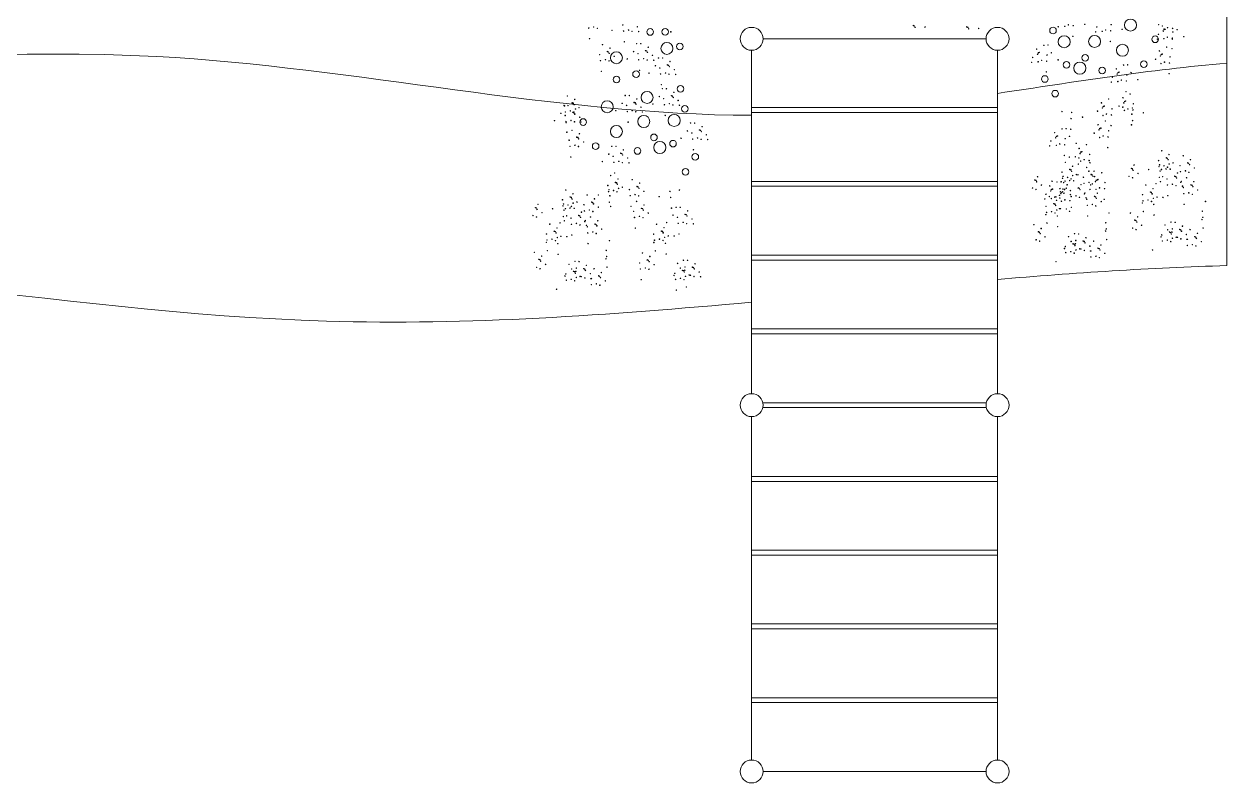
# Model space of a CAD drawing. Header units: millimetres. Extents: x 19901 to 59163, y 13732 to 30178.
# Drawn here: x 42901 to 43635, y 26528 to 26991 of the extents above; entities that cross this region are included whole.
import ezdxf

# ---------------------------------------------------------------- set-up
doc = ezdxf.new("R2010")
doc.units = ezdxf.units.MM
doc.layers.get('0').update_dxf_attribs({"lineweight": 18})
for name, color, linetype, lineweight in [('A-FURN', 8, 'Continuous', 13), ('Curve di livello', 6, 'Continuous', 9), ('Vegetazione', 53, 'Continuous', 9), ('Verde', 86, 'Continuous', 5)]:
    doc.layers.add(name, color=color, linetype=linetype, lineweight=lineweight)

msp = doc.modelspace()

# ---------------------------------------------------------------- linework, layer by layer
msp.add_line((43634.61, 28849.8), (43634.61, 26843.43))
at = {"layer": 'A-FURN'}
for p, q in [((43487.7, 26981.8), (43351.7, 26981.8)), ((43344.7, 26765.3), (43344.7, 26974.8)), ((43494.7, 26765.3), (43494.7, 26974.8)), ((43494.7, 26939.8), (43344.7, 26939.8)), ((43494.7, 26936.8), (43344.7, 26936.8)), ((43494.7, 26894.8), (43344.7, 26894.8)), ((43494.7, 26891.8), (43344.7, 26891.8)), ((43494.7, 26849.8), (43344.7, 26849.8)), ((43494.7, 26846.8), (43344.7, 26846.8)), ((43494.7, 26804.8), (43344.7, 26804.8)), ((43494.7, 26801.8), (43344.7, 26801.8)), ((43487.86, 26759.8), (43351.54, 26759.8)), ((43344.7, 26541.8), (43344.7, 26751.3)), ((43351.54, 26756.8), (43487.86, 26756.8)), ((43494.7, 26541.8), (43494.7, 26751.3)), ((43344.7, 26714.8), (43494.7, 26714.8)), ((43344.7, 26711.8), (43494.7, 26711.8)), ((43344.7, 26669.8), (43494.7, 26669.8)), ((43344.7, 26666.8), (43494.7, 26666.8)), ((43344.7, 26624.8), (43494.7, 26624.8)), ((43344.7, 26621.8), (43494.7, 26621.8)), ((43344.7, 26579.8), (43494.7, 26579.8)), ((43344.7, 26576.8), (43494.7, 26576.8)), ((43351.7, 26534.8), (43487.7, 26534.8))]:
    msp.add_line(p, q, dxfattribs=at)
for centre in [(43344.7, 26981.8), (43494.7, 26981.8), (43344.7, 26758.3), (43494.7, 26758.3), (43344.7, 26534.8), (43494.7, 26534.8)]:
    msp.add_circle(centre, 7, dxfattribs=at)
at = {"layer": 'Curve di livello'}
for points, knots in [([(42474.61, 26940.89), (42643.4, 26945.64), (42934.71, 27004.89), (43224.2, 26935.38), (43344.7, 26935.15)], [851.89565, 851.89565, 851.89565, 851.89565, 1359.236516, 1723.307966, 1723.307966, 1723.307966, 1723.307966]), ([(41634.62, 26849.81), (41804.11, 26822.86), (42121.58, 26772.39), (42604.2, 26886.5), (43005.29, 26794.9), (43258.26, 26813.24), (43344.7, 26821.12)], [0, 0, 0, 0, 510.207258, 955.712193, 1456.747415, 1716.625225, 1716.625225, 1716.625225, 1716.625225])]:
    msp.add_open_spline(points, degree=3, knots=knots, dxfattribs=at)
for points in [[(43494.7, 26948.53), (43541.25, 26955.39), (43587.84, 26963.08), (43634.61, 26966.84)], [(43494.7, 26835), (43541.32, 26838.94), (43587.96, 26842.13), (43634.62, 26843.43)]]:
    msp.add_open_spline(points, degree=3, dxfattribs=at)
at = {"layer": 'Vegetazione'}
for centre, radius in [((43575.8, 26990.2), 3.67), ((43282.83, 26985.98), 2.02), ((43292.03, 26986.04), 2.02), ((43528.53, 26986.84), 2.02), ((43293.04, 26975.95), 3.67), ((43300.85, 26977.11), 2.02), ((43535.35, 26980.03), 3.67), ((43553.93, 26980.21), 3.67), ((43570.89, 26974.82), 3.67), ((43590.81, 26981.5), 2.02), ((43262.21, 26970.25), 3.67), ((43548.13, 26970.24), 2.02), ((43536.7, 26965.91), 2.02), ((43544.87, 26963.89), 3.67), ((43558.5, 26962.4), 2.02), ((43583.92, 26966.39), 2.02), ((43262.32, 26956.93), 2.02), ((43274.21, 26960.26), 2.02), ((43523.49, 26957.28), 2.02), ((43280.92, 26946.03), 3.67), ((43301.33, 26951.23), 2.02), ((43529.85, 26948.34), 2.02), ((43256.63, 26940.38), 3.67), ((43278.92, 26931.37), 3.67), ((43297.48, 26932.01), 3.67), ((43304, 26939.12), 2.02), ((43242.01, 26931.03), 2.02), ((43262.21, 26925.24), 3.67), ((43285.15, 26921.67), 2.02), ((43296.76, 26917.84), 2.02), ((43249.57, 26916.24), 2.02), ((43275.14, 26913.37), 2.02), ((43288.69, 26915.47), 3.67), ((43310.34, 26909.81), 2.02), ((43304.38, 26900.59), 2.02)]:
    msp.add_circle(centre, radius, dxfattribs=at)
at = {"layer": 'Verde'}
for centre in [(43245.38, 26988.33), (43248.4, 26988.98), (43250.55, 26988.2), (43259.57, 26987.01), (43266.13, 26990.19), (43266.6, 26986.48), (43269.62, 26987.13), (43271.77, 26986.35), (43274.97, 26989.14), (43275.78, 26986.21), (43295.42, 26986.05), (43443.3, 26989.9), (43443.94, 26989.62), (43444.42, 26988.78), (43450.51, 26988.96), (43475.96, 26989.06), (43476.6, 26988.78), (43477.08, 26987.94), (43483.17, 26988.11), (43531.73, 26989.13), (43535.73, 26989.45), (43537.84, 26990.33), (43540.88, 26989.81), (43547.89, 26990.65), (43554.54, 26986.02), (43555.21, 26988.99), (43558.54, 26986.34), (43560.65, 26987.22), (43563.69, 26986.7), (43564, 26990.42), (43570.7, 26987.54), (43592.98, 26990.4), (43595.2, 26989.63), (43595.77, 26986.52), (43596.25, 26987.35), (43596.3, 26987.76), (43596.89, 26987.63), (43598.42, 26988.63), (43601.46, 26988.12), (43601.62, 26985.97), (43604.22, 26987.4), (43245.87, 26981.85), (43253.75, 26978.22), (43267.09, 26980), (43274.57, 26978.84), (43277.09, 26978.8), (43525.47, 26977.99), (43540.68, 26983.31), (43563.49, 26980.2), (43592.15, 26981.57), (43592.83, 26984.54), (43596.15, 26981.89), (43598.26, 26982.76), (43601.26, 26981.61), (43601.31, 26982.25), (43608.31, 26983.09), (43252.04, 26972.17), (43256.68, 26974.03), (43257.33, 26973.78), (43257.85, 26972.97), (43258.28, 26976.1), (43260.88, 26971.12), (43272.71, 26974.05), (43275.37, 26972.74), (43280.02, 26974.61), (43280.67, 26974.36), (43281.18, 26973.54), (43281.62, 26976.68), (43284.21, 26971.7), (43518.53, 26975.52), (43519.1, 26972.4), (43519.58, 26973.24), (43520.22, 26973.52), (43522.96, 26977.84), (43524.94, 26971.86), (43527.54, 26973.29), (43593.47, 26974.45), (43594.04, 26971.33), (43594.52, 26972.17), (43595.16, 26972.45), (43597.9, 26976.76), (43599.88, 26970.79), (43601.1, 26975.75), (43252.51, 26968.46), (43255.53, 26969.11), (43257.68, 26968.34), (43268.81, 26969.56), (43275.84, 26969.03), (43278.86, 26969.68), (43281.01, 26968.91), (43285.02, 26968.76), (43286.04, 26965.34), (43287.9, 26970.12), (43288.7, 26964.03), (43290.41, 26970.08), (43293.35, 26965.89), (43294, 26965.64), (43294.51, 26964.83), (43294.94, 26967.96), (43515.48, 26967.46), (43516.15, 26970.43), (43519.48, 26967.78), (43521.59, 26968.65), (43524.63, 26968.14), (43531.64, 26968.98), (43567.13, 26963.45), (43571.56, 26965.77), (43574.07, 26965.92), (43591.09, 26969.36), (43594.42, 26966.71), (43596.53, 26967.58), (43599.57, 26967.07), (43253, 26961.98), (43276.33, 26962.55), (43282.14, 26960.85), (43289.17, 26960.32), (43292.19, 26960.97), (43294.34, 26960.2), (43297.54, 26962.98), (43298.35, 26960.05), (43524.43, 26961.64), (43564.76, 26958.36), (43567.7, 26960.34), (43568.18, 26961.18), (43568.82, 26961.46), (43570.19, 26956.59), (43573.23, 26956.08), (43573.54, 26959.8), (43576.15, 26961.23), (43580.24, 26956.91), (43599.37, 26960.57), (43289.66, 26953.84), (43290.25, 26951.34), (43292.77, 26951.3), (43297.3, 26949.18), (43564.08, 26955.4), (43568.08, 26955.72), (43573.03, 26949.58), (43232.32, 26946.93), (43235.26, 26942.74), (43235.91, 26942.49), (43236.42, 26941.67), (43236.86, 26944.81), (43265.74, 26942.44), (43267.6, 26947.22), (43270.12, 26947.18), (43273.05, 26942.99), (43273.7, 26942.74), (43274.21, 26941.93), (43274.65, 26945.06), (43284.49, 26942.06), (43288.39, 26946.55), (43291.05, 26945.24), (43291.52, 26941.54), (43294.54, 26942.19), (43295.7, 26947.11), (43296.35, 26946.86), (43296.69, 26941.41), (43296.86, 26946.04), (43299.89, 26944.2), (43300.7, 26941.27), (43558.09, 26942.75), (43562.52, 26945.06), (43571.15, 26945.82), (43571.72, 26942.7), (43572.2, 26943.54), (43572.84, 26943.82), (43575.58, 26948.14), (43577.56, 26942.16), (43228.36, 26936.33), (43230.22, 26941.12), (43230.61, 26940.87), (43231.02, 26935.02), (43231.08, 26937.17), (43232.74, 26941.08), (43234.1, 26937.82), (43235.67, 26936.89), (43236.25, 26937.04), (43236.32, 26936.64), (43236.83, 26935.82), (43237.27, 26938.96), (43239.45, 26939.83), (43239.87, 26933.98), (43261.84, 26937.95), (43268.4, 26941.13), (43268.88, 26937.42), (43271.89, 26938.07), (43274.04, 26937.29), (43277.24, 26940.08), (43278.05, 26937.15), (43292.01, 26935.05), (43534.03, 26937.42), (43539.87, 26936.88), (43546.57, 26933.99), (43555.71, 26937.66), (43558.66, 26939.63), (43559.04, 26935.01), (43559.14, 26940.47), (43559.78, 26940.75), (43561.15, 26935.88), (43564.19, 26935.37), (43564.5, 26939.09), (43568.77, 26940.73), (43571.08, 26940.09), (43572.1, 26938.08), (43574.21, 26938.95), (43576.61, 26935.83), (43576.92, 26939.55), (43577.25, 26938.44), (43583.61, 26936.66), (43224.46, 26931.84), (43231.5, 26931.31), (43231.57, 26930.68), (43234.51, 26931.96), (43236.66, 26931.19), (43240.67, 26931.04), (43269.36, 26930.94), (43307.44, 26930.4), (43309.96, 26930.36), (43314.49, 26928.24), (43534.01, 26926.86), (43536.52, 26927.01), (43539.36, 26926.66), (43539.56, 26933.16), (43556.05, 26929.33), (43557.1, 26927.06), (43557.74, 26927.33), (43560.48, 26931.65), (43563.99, 26928.87), (43576.41, 26929.32), (43577.05, 26931.94), (43231.99, 26924.83), (43233.42, 26919.93), (43235.14, 26925.99), (43238.07, 26921.8), (43238.72, 26921.55), (43239.23, 26920.73), (43239.67, 26923.86), (43301.68, 26921.13), (43305.58, 26925.62), (43308.24, 26924.31), (43308.72, 26920.6), (43311.73, 26921.25), (43312.89, 26926.17), (43313.54, 26925.92), (43313.88, 26920.48), (43314.05, 26925.11), (43317.09, 26923.26), (43317.89, 26920.33), (43527.2, 26919.45), (43529.58, 26924.54), (43530.15, 26921.43), (43530.63, 26922.26), (43531.27, 26922.54), (43535.99, 26920.88), (43538.59, 26922.31), (43553.67, 26924.24), (43556.62, 26926.22), (43557, 26921.6), (43559.11, 26922.47), (43562.15, 26921.95), (43562.46, 26925.67), (43233.9, 26916.22), (43236.91, 26916.87), (43239.06, 26916.1), (43242.27, 26918.88), (43259.42, 26916.21), (43261.94, 26916.17), (43264.87, 26911.98), (43266.47, 26914.05), (43309.21, 26914.12), (43526.52, 26916.48), (43530.52, 26916.81), (43532.64, 26917.68), (43535.68, 26917.16), (43542.68, 26918), (43544.48, 26914.92), (43545.53, 26912.64), (43546.17, 26912.92), (43548.91, 26917.24), (43561.95, 26915.45), (43594.88, 26913.5), (43234.39, 26909.74), (43253.66, 26906.93), (43257.56, 26911.42), (43260.22, 26910.11), (43260.7, 26906.41), (43263.71, 26907.06), (43265.52, 26911.73), (43265.86, 26906.28), (43266.03, 26910.91), (43269.07, 26909.07), (43269.87, 26906.13), (43535.48, 26910.66), (43536.02, 26906.41), (43538.49, 26909.61), (43542.11, 26909.83), (43544.02, 26905.35), (43544.33, 26909.07), (43545.05, 26911.81), (43545.43, 26907.18), (43547.54, 26908.06), (43550.58, 26907.54), (43550.89, 26911.26), (43551.02, 26906.18), (43577.99, 26904.74), (43592.9, 26907.52), (43593.54, 26904.91), (43597.63, 26909.18), (43598.27, 26908.9), (43598.74, 26908.07), (43599.31, 26911.18), (43599.38, 26905.45), (43601.69, 26906.09), (43607.94, 26910.43), (43610.68, 26906.11), (43611.32, 26905.83), (43611.8, 26905), (43612.37, 26908.11), (43258.7, 26898.37), (43261.19, 26899.92), (43519.12, 26897.65), (43534.04, 26900.44), (43534.68, 26897.82), (43538.76, 26902.1), (43539.4, 26901.82), (43539.88, 26900.98), (43540.45, 26904.09), (43540.52, 26898.37), (43542.83, 26899), (43543.82, 26898.85), (43547.1, 26897.37), (43549.08, 26903.34), (43550.38, 26901.04), (43551.82, 26899.02), (43552.46, 26898.75), (43552.94, 26897.91), (43553.51, 26901.02), (43553.86, 26897.75), (43558.29, 26900.07), (43574.92, 26897.88), (43576.3, 26902.74), (43576.94, 26902.47), (43577.41, 26901.63), (43580.36, 26899.65), (43586.85, 26902.03), (43593.21, 26903.8), (43593.41, 26897.3), (43593.85, 26901.19), (43594.67, 26902.07), (43595.44, 26897.72), (43596.25, 26904.32), (43597.52, 26902.42), (43598.37, 26903.45), (43600.03, 26902.27), (43602.77, 26897.95), (43603.41, 26897.68), (43604.46, 26899.95), (43605.96, 26904.45), (43606.27, 26900.73), (43609.31, 26901.25), (43611.43, 26900.37), (43614.75, 26903.02), (43256.99, 26892.31), (43261.63, 26894.18), (43262.29, 26893.93), (43262.8, 26893.11), (43263.23, 26896.25), (43263.56, 26890.53), (43265.83, 26891.27), (43271.88, 26895.88), (43274.82, 26891.69), (43275.47, 26891.44), (43275.98, 26890.62), (43276.41, 26893.76), (43516.06, 26890.79), (43517.43, 26895.66), (43518.07, 26895.38), (43518.17, 26889.92), (43518.55, 26894.54), (43521.5, 26892.56), (43526.56, 26892.09), (43527.99, 26894.94), (43528.25, 26890.09), (43530.99, 26894.41), (43532.73, 26890.44), (43533.5, 26894.56), (43534.35, 26896.71), (43534.55, 26890.21), (43534.99, 26894.1), (43535.81, 26894.98), (43536.58, 26890.63), (43537.16, 26892.76), (43537.39, 26897.23), (43538.65, 26895.33), (43539.5, 26896.36), (43541.16, 26895.18), (43543.91, 26890.87), (43544.55, 26890.59), (43545.59, 26892.86), (43547.41, 26893.64), (43550.45, 26894.16), (43551.12, 26889.92), (43551.48, 26892.66), (43552.56, 26893.29), (43554.43, 26894.63), (43554.8, 26890.01), (43554.9, 26895.47), (43555.54, 26895.75), (43555.88, 26895.93), (43556.92, 26890.88), (43559.96, 26890.37), (43560.27, 26894.09), (43577.04, 26897.01), (43585.12, 26892.65), (43589.55, 26890.33), (43591.35, 26893.41), (43594.06, 26894.69), (43598.04, 26896.29), (43598.35, 26892.57), (43601.4, 26893.09), (43603.51, 26892.22), (43603.89, 26896.84), (43606.47, 26894.23), (43606.83, 26894.86), (43607.51, 26891.9), (43608, 26891.04), (43609.98, 26897.01), (43612.72, 26892.7), (43613.36, 26892.42), (43613.84, 26891.58), (43614.41, 26894.69), (43229.35, 26883.6), (43231.33, 26889.57), (43234.08, 26885.26), (43234.72, 26884.98), (43235.19, 26884.14), (43235.76, 26887.26), (43244.39, 26886.5), (43248.82, 26884.18), (43251.18, 26886.55), (43257.46, 26888.61), (43257.74, 26889.73), (43258.22, 26886.03), (43260.48, 26889.26), (43262.63, 26888.48), (43270.17, 26889.82), (43270.64, 26886.12), (43273.66, 26886.77), (43274.51, 26882.57), (43275.81, 26885.99), (43279.01, 26888.78), (43288.31, 26885.52), (43294.87, 26888.7), (43295.35, 26885), (43300.68, 26889.5), (43523.51, 26884.04), (43524.18, 26887), (43526.26, 26885.56), (43527.13, 26888.98), (43527.5, 26884.36), (43527.61, 26889.82), (43529.62, 26885.23), (43530.36, 26885.35), (43530.69, 26883.24), (43532.49, 26886.32), (43532.66, 26884.71), (43532.97, 26888.44), (43533.3, 26887.32), (43533.68, 26882.7), (43533.78, 26888.16), (43534.42, 26888.44), (43535.19, 26887.6), (43535.57, 26889.86), (43535.79, 26883.57), (43538.84, 26883.06), (43539.15, 26886.78), (43539.18, 26889.21), (43539.49, 26885.48), (43539.67, 26885.55), (43542.53, 26886), (43544.65, 26885.13), (43545.02, 26889.75), (43547.61, 26887.14), (43547.97, 26887.77), (43548.65, 26884.81), (43549.13, 26883.95), (43553.86, 26885.61), (43554.5, 26885.33), (43554.98, 26884.49), (43555.55, 26887.61), (43559.76, 26883.87), (43583.14, 26886.67), (43583.45, 26882.95), (43586.49, 26883.47), (43587.87, 26888.33), (43588.51, 26888.06), (43588.61, 26882.6), (43588.98, 26887.22), (43589.71, 26884.48), (43591.93, 26885.24), (43595.55, 26885.02), (43598.56, 26886.07), (43608.31, 26887.32), (43611.35, 26887.83), (43613.47, 26886.96), (43616.79, 26889.6), (43621.55, 26882.6), (43212.75, 26878.82), (43213.39, 26878.54), (43213.86, 26877.7), (43214.44, 26880.82), (43216.81, 26875.73), (43223.3, 26878.1), (43229.66, 26879.88), (43229.99, 26880.99), (43230.3, 26877.26), (43231.13, 26878.14), (43232.7, 26880.39), (43233.97, 26878.5), (43234.82, 26879.52), (43235.84, 26881.53), (43236.48, 26878.34), (43238.14, 26882.17), (43240.91, 26876.03), (43242.41, 26880.53), (43242.72, 26876.81), (43245.76, 26877.32), (43247.14, 26882.19), (43247.77, 26881.91), (43247.88, 26876.45), (43248.25, 26881.07), (43251.2, 26879.09), (43257.95, 26882.12), (43258.71, 26879.54), (43271.13, 26879.63), (43272.8, 26876.51), (43277.45, 26878.38), (43278.1, 26878.13), (43278.61, 26877.31), (43279.04, 26880.45), (43281.64, 26875.47), (43295.83, 26878.51), (43298.66, 26878.99), (43301.17, 26878.95), (43305.7, 26876.83), (43524.28, 26879.59), (43524.59, 26875.86), (43527.63, 26876.38), (43529, 26881.25), (43529.64, 26880.97), (43529.74, 26875.51), (43530.12, 26880.13), (43530.84, 26877.39), (43532.46, 26878.21), (43533.07, 26878.15), (43536.68, 26877.94), (43538.63, 26876.56), (43539.69, 26878.98), (43549.45, 26880.23), (43552.49, 26880.74), (43554.6, 26879.87), (43557.92, 26882.52), (43562.68, 26875.51), (43575.75, 26875.48), (43583.01, 26881.6), (43583.65, 26876.45), (43590.02, 26880.76), (43608.51, 26880.81), (43619.57, 26876.63), (43211.38, 26873.95), (43213.49, 26873.08), (43221.57, 26868.72), (43227.8, 26869.48), (43229.86, 26873.38), (43230.51, 26870.76), (43231.89, 26873.8), (43234.5, 26872.37), (43234.81, 26868.65), (43237.85, 26869.16), (43239.22, 26874.03), (43239.86, 26873.75), (43239.96, 26868.29), (43240.34, 26872.91), (43242.92, 26870.31), (43243.28, 26870.94), (43243.96, 26867.97), (43246.43, 26873.09), (43249.18, 26868.77), (43249.81, 26868.49), (43250.86, 26870.77), (43273.27, 26872.8), (43276.29, 26873.45), (43278.44, 26872.68), (43286.71, 26868.68), (43292.9, 26869.71), (43296.79, 26874.2), (43299.46, 26872.89), (43299.93, 26869.19), (43302.95, 26869.84), (43304.1, 26874.76), (43304.75, 26874.51), (43305.1, 26869.06), (43305.27, 26873.69), (43308.3, 26871.85), (43309.11, 26868.92), (43516.88, 26868.39), (43524.15, 26874.51), (43524.79, 26869.36), (43531.15, 26873.67), (43549.65, 26873.73), (43560.7, 26869.54), (43578.49, 26871.16), (43579.13, 26870.88), (43579.61, 26870.04), (43580.18, 26873.16), (43582.56, 26868.07), (43590.22, 26874.26), (43596.87, 26868.17), (43600.54, 26869.97), (43603.04, 26869.82), (43619.44, 26871.55), (43619.88, 26872.9), (43219.59, 26862.75), (43224.32, 26864.41), (43224.96, 26864.13), (43225.43, 26863.29), (43226.01, 26866.41), (43226.16, 26860.56), (43228.38, 26861.32), (43232, 26861.1), (43235.01, 26862.15), (43244.45, 26867.11), (43244.76, 26863.39), (43247.8, 26863.91), (43249.92, 26863.03), (43250.29, 26867.66), (43253.24, 26865.68), (43273.76, 26866.32), (43284.99, 26862.62), (43289.64, 26864.49), (43290.29, 26864.24), (43290.8, 26863.42), (43291.24, 26866.56), (43291.65, 26860.72), (43293.84, 26861.58), (43297.46, 26861.52), (43300.42, 26862.7), (43519.63, 26864.07), (43520.27, 26863.79), (43520.74, 26862.96), (43521.32, 26866.07), (43523.69, 26860.98), (43531.36, 26867.17), (43538.01, 26861.08), (43541.67, 26862.88), (43544.18, 26862.73), (43560.58, 26864.46), (43561.01, 26865.82), (43577.12, 26866.29), (43579.23, 26865.42), (43594.37, 26860.96), (43594.89, 26862.19), (43598.46, 26865.27), (43599.62, 26863.85), (43600.26, 26863.57), (43600.73, 26862.74), (43601.06, 26863.85), (43601.3, 26865.85), (43603.68, 26860.76), (43604.42, 26860.64), (43605.79, 26865.51), (43606.43, 26865.23), (43606.91, 26864.39), (43607.48, 26867.5), (43609.85, 26862.41), (43612.17, 26865.43), (43614.92, 26861.11), (43615.56, 26860.84), (43616.61, 26863.11), (43620.08, 26866.4), (43219.46, 26857.67), (43219.9, 26859.03), (43222.95, 26859.54), (43225.06, 26858.67), (43226.47, 26856.83), (43244.96, 26856.89), (43258, 26858.68), (43285.09, 26857.54), (43285.47, 26858.92), (43288.48, 26859.57), (43290.63, 26858.79), (43292.12, 26857.02), (43518.26, 26859.21), (43520.37, 26858.34), (43535.51, 26853.87), (43536.03, 26855.1), (43539.6, 26858.18), (43540.75, 26856.76), (43541.39, 26856.48), (43541.87, 26855.65), (43542.2, 26856.76), (43542.44, 26858.76), (43544.82, 26853.67), (43545.55, 26853.55), (43546.93, 26858.42), (43547.57, 26858.14), (43548.04, 26857.3), (43548.61, 26860.41), (43550.99, 26855.32), (43553.31, 26858.34), (43556.05, 26854.03), (43556.69, 26853.75), (43557.74, 26856.02), (43561.22, 26859.32), (43595.2, 26858.47), (43598.24, 26858.99), (43600.36, 26858.11), (43601.37, 26860.12), (43606.53, 26859.77), (43610.19, 26859.45), (43610.5, 26855.73), (43610.53, 26859.45), (43613.55, 26856.25), (43615.66, 26855.38), (43616.03, 26860), (43618.98, 26858.02), (43212.2, 26851.55), (43214.94, 26847.24), (43215.58, 26846.96), (43216.06, 26846.12), (43216.63, 26849.23), (43220.11, 26852.53), (43226.67, 26850.33), (43236.99, 26846.05), (43239.5, 26845.9), (43255.89, 26847.62), (43256.02, 26852.7), (43256.33, 26848.98), (43278.1, 26851.11), (43281.03, 26846.92), (43281.68, 26846.67), (43282.63, 26848.99), (43285.96, 26852.43), (43292.61, 26850.53), (43303.11, 26846.71), (43305.62, 26846.67), (43536.34, 26851.38), (43539.38, 26851.9), (43541.49, 26851.03), (43542.51, 26853.03), (43547.67, 26852.68), (43551.33, 26852.37), (43551.64, 26848.64), (43551.67, 26852.36), (43554.68, 26849.16), (43556.8, 26848.29), (43557.17, 26852.91), (43560.12, 26850.93), (43589.26, 26852.94), (43213.57, 26842.37), (43215.68, 26841.5), (43219.01, 26844.14), (43233.32, 26844.24), (43234.91, 26841.35), (43236.07, 26839.93), (43236.71, 26839.65), (43237.18, 26838.81), (43237.52, 26839.92), (43237.75, 26841.92), (43242.24, 26841.58), (43242.88, 26841.3), (43243.36, 26840.46), (43243.93, 26843.58), (43248.62, 26841.5), (43253.06, 26839.19), (43256.53, 26842.48), (43276.39, 26845.05), (43276.86, 26841.35), (43279.88, 26842), (43282.03, 26841.22), (43282.2, 26845.85), (43285.23, 26844.01), (43297.81, 26838.68), (43299.53, 26844.74), (43301.24, 26841.92), (43302.46, 26840.55), (43303.11, 26840.3), (43303.62, 26839.49), (43303.91, 26840.61), (43304.06, 26842.62), (43308.55, 26842.48), (43309.2, 26842.23), (43309.72, 26841.41), (43310.15, 26844.54), (43312.75, 26839.56), (43530.4, 26845.85), (43230.82, 26837.04), (43231.34, 26838.27), (43231.65, 26834.54), (43234.69, 26835.06), (43236.81, 26834.19), (43237.83, 26836.2), (43240.13, 26836.83), (43240.87, 26836.71), (43242.98, 26835.84), (43246.3, 26838.49), (43246.64, 26835.53), (43246.95, 26831.81), (43246.98, 26835.52), (43250, 26832.32), (43251.37, 26837.19), (43252.01, 26836.91), (43252.11, 26831.45), (43252.49, 26836.07), (43255.43, 26834.1), (43277.35, 26834.86), (43297.35, 26837.43), (43298.29, 26834.98), (43301.3, 26835.63), (43303.45, 26834.85), (43304.38, 26836.9), (43306.65, 26837.64), (43307.4, 26837.55), (43309.55, 26836.78), (43313.56, 26836.63), (43225.71, 26829.02), (43298.77, 26828.49), (43304.87, 26830.42)]:
    msp.add_circle(centre, 0.158, dxfattribs=at)

doc.saveas('drawing.dxf')
